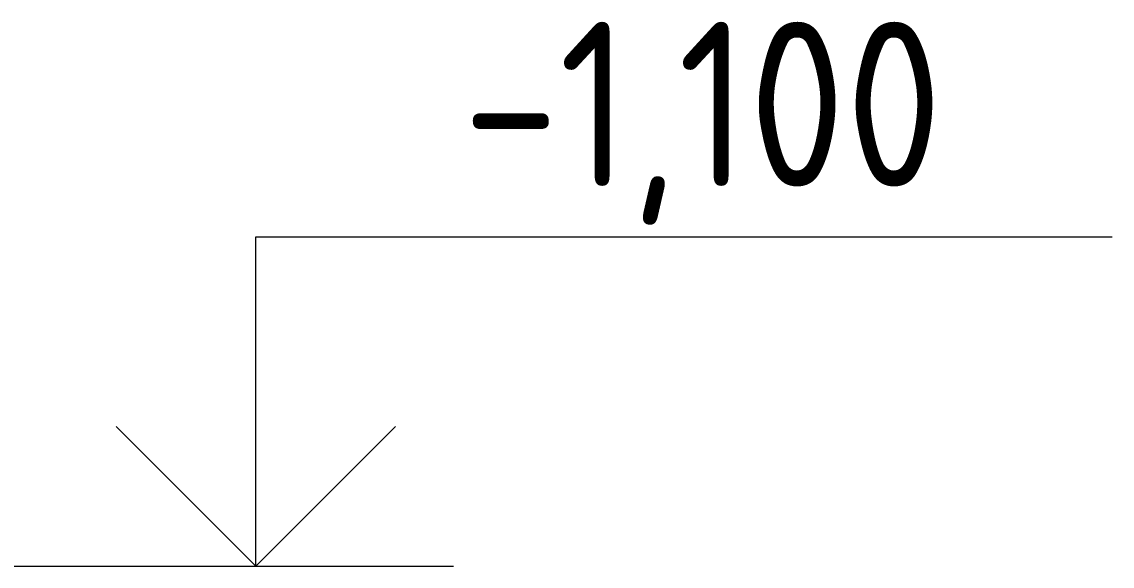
# Model space of a CAD drawing. Header units: millimetres. Extents: x -515342 to 330399, y -224905 to 507333.
# Drawn here: x 204217 to 205872, y -52229 to -51402 of the extents above; entities that cross this region are included whole.
import ezdxf

# ---------------------------------------------------------------- set-up
doc = ezdxf.new("R2010")
doc.units = ezdxf.units.MM
doc.layers.add('Аннотация', color=7, linetype='Continuous', lineweight=0)
doc.layers.add('Отметки', color=7, linetype='Continuous', lineweight=0)
doc.styles.add('GOST Common_1', font='', dxfattribs={"width": 0.9, "height": 250})
doc.styles.get('GOST Common_1').set_extended_font_data('GOST Common')

# ---------------------------------------------------------------- blocks, each defined once
blk = doc.blocks.new('Высотные отметки - Стрелка вверх-5091-Фасад Д-А_')
at = {"layer": 'Аннотация'}
for p, q in [((-19235.1, 700), (-20535.1, 700)), ((-19235.1, 200), (-19235.1, 700)), ((-19235.1, 200), (-19447.2, 412.1)), ((-19235.1, 200), (-19022.9, 412.1)), ((-18935.1, 200), (-19535.1, 200))]:
    blk.add_line(p, q, dxfattribs=at)

msp = doc.modelspace()

# ---------------------------------------------------------------- linework, layer by layer
at = {"layer": 'Отметки'}
msp.add_line((203506.6453, -52229.182), (204572.0138, -52229.182), dxfattribs=at)

# ---------------------------------------------------------------- block references
at = {"layer": 'Отметки', "extrusion": (0, 0, -1)}
msp.add_blockref('Высотные отметки - Стрелка вверх-5091-Фасад Д-А_', (-185336.9382, -52429.182), dxfattribs=at)

# ---------------------------------------------------------------- texts
at = {"layer": 'Отметки', "insert": (204886.0796, -51402.4749), "char_height": 250, "width": 926.242019, "attachment_point": 1, "line_spacing_factor": 1.022761, "style": 'GOST Common_1'}
msp.add_mtext('-1,100', dxfattribs=at)

doc.saveas('drawing.dxf')
